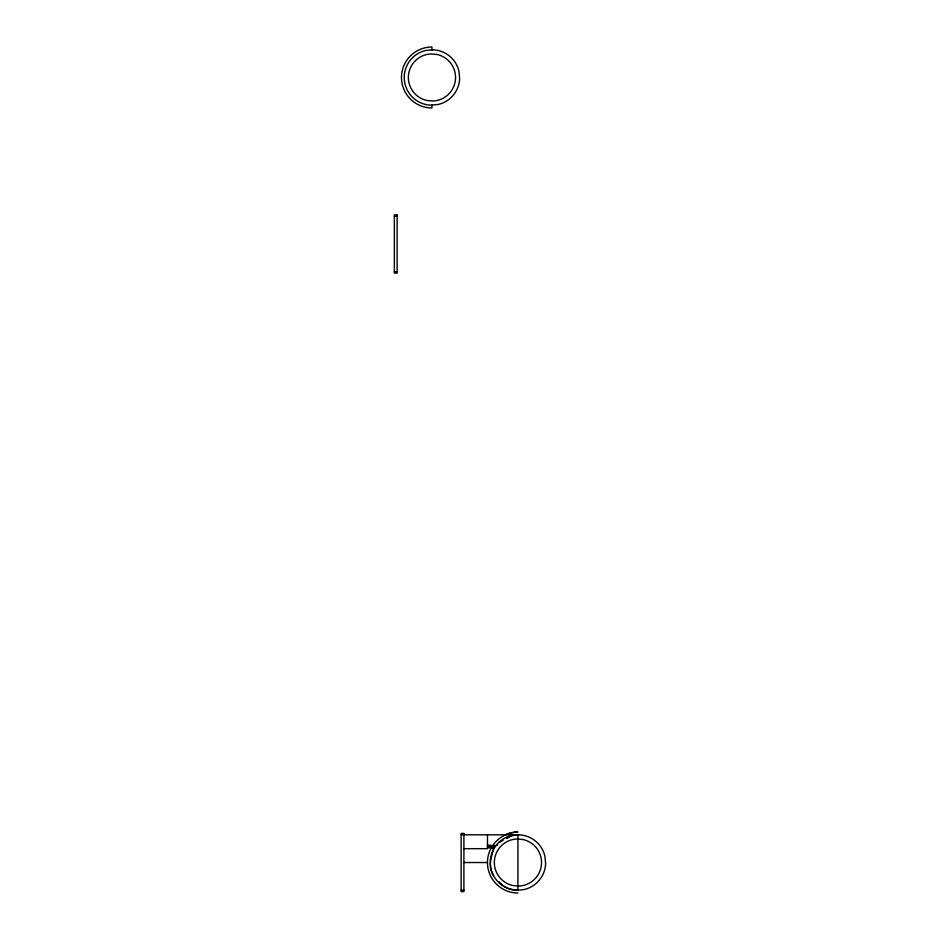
<?xml version="1.0" encoding="UTF-8"?>
<svg xmlns="http://www.w3.org/2000/svg" width="940" height="940" viewBox="0 0 940 940"><rect width="100%" height="100%" fill="white"/><g stroke="black" fill="none" stroke-linecap="round" stroke-linejoin="round"><path stroke-width="1.41" d="M494.534 845.213C492.196 854.977 487.108 865.693 493.512 875.61M502.771 840.278L498.976 842.311L502.865 840.278M506.566 838.257L511.619 835.543L518.821 834.826A27.706 27.706 0 0 1 544.918 856.211L545.635 863.402A27.706 27.706 0 0 1 524.25 889.499C515.484 891.132 504.956 889.499 499.399 881.885M506.754 838.233L511.924 835.507L518.821 834.826L511.619 835.543A27.706 27.706 0 0 0 494.393 847.915L487.461 847.751L497.307 845.213M432.835 49.785L425.644 50.502A27.706 27.706 0 0 0 431.072 105.174L438.275 104.458A27.706 27.706 0 0 0 459.648 78.361L458.931 71.158A27.706 27.706 0 0 0 432.835 49.785L431.954 49.773M394.353 216.306L397.127 216.306M394.353 271.719L397.127 271.719M461.14 834.814L517.94 834.826L517.94 890.133M487.461 845.213L490.997 845.213L494.534 847.751M463.902 848.679L487.461 848.679L487.461 834.826M463.902 862.52L487.461 862.52M461.14 890.227L463.902 890.227M431.954 49.867L431.954 47A30.48 30.48 0 0 0 401.474 77.48A30.48 30.48 0 0 0 431.954 107.959L431.954 105.08M517.059 890.215A27.706 27.706 0 0 1 493.664 849.161M517.94 893A30.48 30.48 0 0 1 491.538 847.281L487.461 846.646L494.393 847.915L491.538 847.281C497.06 838.081 507.201 832.229 517.94 832.041A30.48 30.48 0 0 0 505.05 834.896M397.127 214.919L394.353 214.919L394.353 273.105L397.127 273.105L397.127 214.919M463.902 833.428L461.14 833.428L461.14 891.614L463.902 891.614L463.902 833.428M436.9 54.45L430.767 53.956A23.547 23.547 0 0 0 427.019 100.51L433.152 101.003A23.547 23.547 0 0 0 436.9 54.45M522.875 839.491L516.741 838.997A23.547 23.547 0 0 0 512.993 885.55L519.127 886.044A23.547 23.547 0 0 0 522.875 839.491"/></g></svg>
